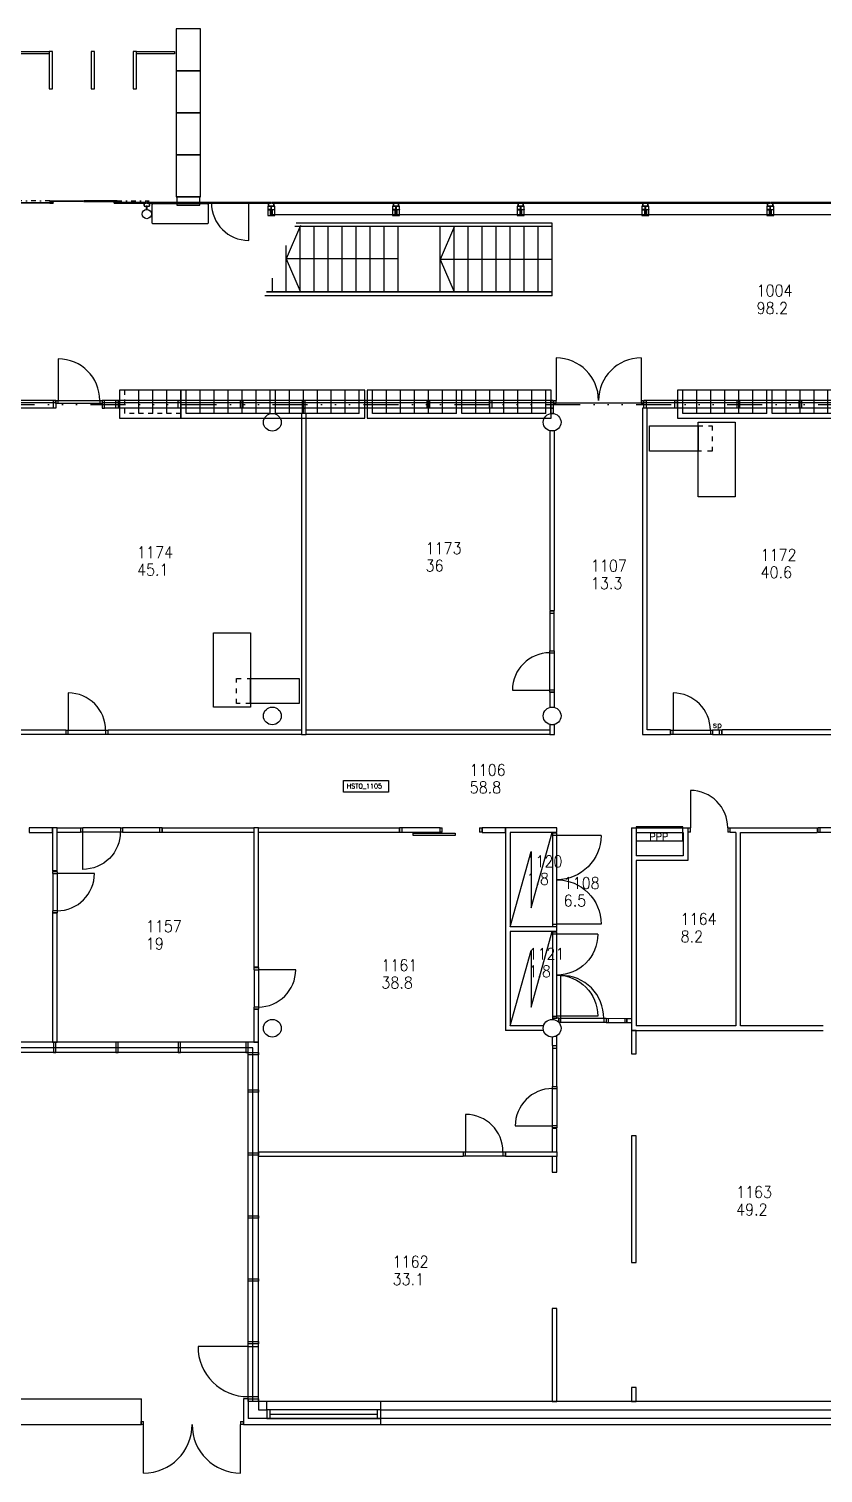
# Model space of a CAD drawing. Extents: x -405 to 153606, y -6935 to 69332.
# Drawn here: x 72780 to 89810, y -1445 to 29541 of the extents above; entities that cross this region are included whole.
import ezdxf

# ---------------------------------------------------------------- set-up
doc = ezdxf.new("R2010")
doc.units = 0
doc.header["$LTSCALE"] = 100
doc.header["$MEASUREMENT"] = 0
for name, pattern in [('KEL', [2.25, 1, -1.25]), ('KL', [2, 1, -1]), ('PALOALUE', [13, 5, -2, 0, -2, 0, -2, 0, -2]), ('PKL', [3, 1, -1, 0, -1])]:
    doc.linetypes.add(name, pattern=pattern)
doc.layers.get('0').update_dxf_attribs({"linetype": 'CONTINUOUS'})
for name, color, linetype in [('ART1100T0', 7, 'CONTINUOUS'), ('ART1100T3', 7, 'CONTINUOUS'), ('ART1100TB', 7, 'CONTINUOUS'), ('M00402', 7, 'CONTINUOUS'), ('M06001', 7, 'CONTINUOUS'), ('M06037', 8, 'CONTINUOUS'), ('M06041', 8, 'CONTINUOUS'), ('M06051', 3, 'CONTINUOUS'), ('m06080', 7, 'CONTINUOUS'), ('M06081', 8, 'CONTINUOUS'), ('M06203T', 3, 'CONTINUOUS'), ('PALOOS', 1, 'PALOALUE')]:
    doc.layers.add(name, color=color, linetype=linetype)
doc.styles.add('ROMANS', font='romans.shx')
doc.styles.get("Standard").update_dxf_attribs({"font": 'simplex.shx'})

# ---------------------------------------------------------------- blocks, each defined once
blk = doc.blocks.new('SALAMA')
at = {"layer": 'M00402'}
blk.add_lwpolyline([(0, 0), (0.5, 0.8), (0.5, 0.2), (1, 1)], dxfattribs=at)
blk = doc.blocks.new('KRF020')
for p, q in [((0.025, 0.475), (0.025, 0)), ((0.975, 0.475), (0.975, 0))]:
    blk.add_line(p, q)
for centre, start, end in [((0.025, 0), 0, 90), ((0.975, 0), 90, 180)]:
    blk.add_arc(centre, 0.475, start, end)
blk = doc.blocks.new('KRF010')
blk.add_line((0.05, 0.9), (0.05, 0))
blk.add_arc((0.05, 0), 0.9, 0, 90)
blk = doc.blocks.new('rephylly')
for p, q in [((-3860, -280), (-3860, 220)), ((-3560, -280), (-3560, 220)), ((-3260, -280), (-3260, 220)), ((-2960, -280), (-2960, 220)), ((-2660, -280), (-2660, 220)), ((-2360, -280), (-2360, 220)), ((-2060, -280), (-2060, 220)), ((-1945, -280), (-1945, 220)), ((-1645, -280), (-1645, 220)), ((-1345, -280), (-1345, 220)), ((-1045, -280), (-1045, 220)), ((-745, -280), (-745, 220)), ((-445, -280), (-445, 220)), ((-145, -280), (-145, 220)), ((-2060, -280), (-3860, -280)), ((-145, -280), (-1945, -280))]:
    blk.add_line(p, q)
blk.add_lwpolyline([(-3975, 220), (-3975, -380), (-30, -380), (-30, 220)], close=True)
blk = doc.blocks.new('KAF0IK')
for p, q in [((0, -1), (0, 0)), ((0, 0), (0.05, 0)), ((0.05, -1), (0.05, 0)), ((0.95, 0), (0.95, -1)), ((0.95, 0), (1, 0)), ((1, 0), (1, -1)), ((0.05, -1), (0, -1)), ((1, -1), (0.95, -1))]:
    blk.add_line(p, q)
blk = doc.blocks.new('KYFPIK')
for p, q in [((0, -1), (0, 0)), ((0, 0), (0.025, 0)), ((0.025, -1), (0.025, 0)), ((0.975, 0), (0.975, -1)), ((0.975, 0), (1, 0)), ((1, 0), (1, -1)), ((0.025, -1), (0, -1)), ((1, -1), (0.975, -1))]:
    blk.add_line(p, q)
blk = doc.blocks.new('KAFPIK')
for p, q in [((0, -1), (0, 0)), ((0, 0), (0.025, 0)), ((0.025, -1), (0.025, 0)), ((0.975, 0), (0.975, -1)), ((0.975, 0), (1, 0)), ((1, 0), (1, -1)), ((0.025, -1), (0, -1)), ((1, -1), (0.975, -1))]:
    blk.add_line(p, q)
blk = doc.blocks.new('KYF0IK')
for p, q in [((0, -1), (0, 0)), ((0, 0), (0.05, 0)), ((0.05, -1), (0.05, 0)), ((0.95, 0), (0.95, -1)), ((0.95, 0), (1, 0)), ((1, 0), (1, -1)), ((0.05, -1), (0, -1)), ((1, -1), (0.95, -1))]:
    blk.add_line(p, q)
blk = doc.blocks.new('aioa_huone')
at = {"layer": 'ART1100T0', "width": 0.9}
blk.add_attdef('HNENUM', (56, 73), '', height=250, dxfattribs=at)
at = {"layer": 'ART1100T3', "width": 0.9}
blk.add_attdef('HNEALA', (56, -302), '', height=250, dxfattribs=at)

msp = doc.modelspace()

# ---------------------------------------------------------------- linework, layer by layer
at = {"layer": 'M00402'}
for p, q in [((66615, 145), (75191, 145)), ((75191, -405), (75191, 145)), ((66615, -405), (75191, -405))]:
    msp.add_line(p, q, dxfattribs=at)
at = {"layer": 'M06001'}
for p, q in [((77970, 25804), (77970, 25818)), ((77980, 25804), (77980, 25818)), ((80645, 25804), (80645, 25818)), ((80655, 25804), (80655, 25818)), ((83320, 25804), (83320, 25818)), ((83330, 25804), (83330, 25818)), ((85995, 25804), (85995, 25818)), ((86005, 25804), (86005, 25818)), ((88670, 25804), (88670, 25818)), ((88680, 25804), (88680, 25818)), ((77995, 25559), (80630, 25559)), ((80670, 25559), (83305, 25559)), ((83345, 25559), (85980, 25559)), ((86020, 25559), (88655, 25559)), ((88695, 25559), (91330, 25559)), ((84050, 15300), (83950, 15300)), ((86538, 14400), (86538, 14500)), ((87648, 14400), (87648, 14500)), ((84100, 12400), (83000, 12400)), ((83000, 12400), (83000, 8050)), ((84100, 12300), (84100, 12400)), ((85700, 12400), (85700, 8050)), ((87820, 12300), (87820, 12400)), ((87820, 12400), (89685, 12400)), ((89685, 12400), (89685, 12300)), ((83100, 12300), (83100, 10275)), ((84100, 12300), (83100, 12300)), ((85800, 12300), (85800, 11800)), ((87940, 12300), (87820, 12300)), ((87940, 12300), (87940, 8150)), ((88040, 8150), (88040, 12300)), ((88040, 12300), (89685, 12300)), ((73385, 11475), (73285, 11475)), ((85800, 11700), (85800, 8150)), ((73385, 10565), (73285, 10565)), ((84100, 10275), (83100, 10275)), ((84100, 10175), (84100, 10275)), ((84100, 10175), (83100, 10175)), ((83100, 10175), (83100, 8150)), ((77700, 9410), (77600, 9410)), ((77700, 8500), (77600, 8500)), ((83817, 8150), (83100, 8150)), ((84100, 8314), (84008, 8314)), ((84008, 8314), (84008, 8290)), ((84145, 8314), (84100, 8314)), ((84145, 8314), (84145, 8223)), ((87940, 8150), (85800, 8150)), ((89810, 8150), (88040, 8150)), ((83817, 8050), (83000, 8050)), ((85700, 8050), (89810, 8050)), ((82090, 5450), (82090, 5350)), ((83000, 5450), (83000, 5350)), ((85700, 3070), (85800, 3070)), ((77480, 1268), (77700, 1268)), ((77480, 195), (77700, 195)), ((77480, 145), (77480, -275)), ((80325, 90), (77700, 90)), ((80325, -90), (80325, 90)), ((80325, -275), (77480, -275)), ((77955, -183), (80250, -183)), ((80325, -405), (80325, -275))]:
    msp.add_line(p, q, dxfattribs=at)
for points in [[(72300, 29055), (73217, 29055), (73217, 29005), (72300, 29005)], [(73217, 28255), (73287, 28255), (73287, 29055), (73217, 29055)], [(74117, 28255), (74187, 28255), (74187, 29055), (74117, 29055)], [(75017, 28255), (75087, 28255), (75087, 29055), (75017, 29055)], [(75087, 29055), (75903, 29055), (75902, 29005), (75087, 29005)], [(73275, 25804), (72605, 25804), (72605, 25818), (73275, 25818)], [(73945, 25838), (73226, 25838), (73226, 25853), (73945, 25853)], [(73955, 25838), (74674, 25838), (74674, 25853), (73955, 25853)], [(74625, 25804), (75303, 25804), (75303, 25818), (74625, 25818)], [(75313, 25804), (77970, 25804), (77970, 25818), (75313, 25818)], [(77965, 25559), (77985, 25559), (77985, 25739), (77965, 25739)], [(77980, 25804), (80645, 25804), (80645, 25818), (77980, 25818)], [(80640, 25559), (80660, 25559), (80660, 25739), (80640, 25739)], [(80655, 25804), (83320, 25804), (83320, 25818), (80655, 25818)], [(83315, 25559), (83335, 25559), (83335, 25739), (83315, 25739)], [(83330, 25804), (85995, 25804), (85995, 25818), (83330, 25818)], [(85990, 25559), (86010, 25559), (86010, 25739), (85990, 25739)], [(86005, 25804), (88670, 25804), (88670, 25818), (86005, 25818)], [(88665, 25559), (88685, 25559), (88685, 25739), (88665, 25739)], [(88680, 25804), (91345, 25804), (91345, 25818), (88680, 25818)], [(77965, 25559), (77985, 25559), (77985, 25559), (77965, 25559)], [(80640, 25559), (80660, 25559), (80660, 25559), (80640, 25559)], [(83315, 25559), (83335, 25559), (83335, 25559), (83315, 25559)], [(85990, 25559), (86010, 25559), (86010, 25559), (85990, 25559)], [(88665, 25559), (88685, 25559), (88685, 25559), (88665, 25559)], [(73310, 21400), (73310, 21570), (73360, 21570), (73360, 21400)], [(74400, 21400), (74400, 21570), (74350, 21570), (74350, 21400)], [(74645, 21400), (74645, 21570), (74695, 21570), (74695, 21400)], [(75980, 21400), (75980, 21570), (76030, 21570), (76030, 21400)], [(77315, 21400), (77315, 21570), (77365, 21570), (77365, 21400)], [(78650, 21400), (78650, 21570), (78700, 21570), (78700, 21400)], [(78650, 21290), (78650, 21400), (78700, 21400), (78700, 21290)], [(79985, 21400), (79985, 21570), (80035, 21570), (80035, 21400)], [(81320, 21400), (81320, 21570), (81370, 21570), (81370, 21400)], [(82655, 21400), (82655, 21570), (82705, 21570), (82705, 21400)], [(83975, 21400), (83975, 21570), (84025, 21570), (84025, 21400)], [(83975, 21290), (83975, 21400), (84025, 21400), (84025, 21290)], [(85963, 21400), (85963, 21570), (86013, 21570), (86013, 21400)], [(86630, 21400), (86630, 21570), (86680, 21570), (86680, 21400)], [(87965, 21400), (87965, 21570), (88015, 21570), (88015, 21400)], [(89300, 21400), (89300, 21570), (89350, 21570), (89350, 21400)], [(78725, 14400), (78725, 21290), (78625, 21290), (78625, 14400)], [(84050, 17063), (84050, 20917), (83950, 20917), (83950, 17063)], [(83950, 14990), (84050, 14990), (84050, 15300), (83950, 15300)], [(83950, 14400), (84050, 14400), (84050, 14610), (83950, 14610)], [(73570, 14400), (68320, 14400), (68320, 14500), (73570, 14500)], [(78625, 14400), (74480, 14400), (74480, 14500), (78625, 14500)], [(83950, 14400), (78725, 14400), (78725, 14500), (83950, 14500)], [(72785, 12401), (72785, 12301), (73285, 12301), (73285, 12401)], [(73885, 12401), (73885, 12301), (73385, 12301), (73385, 12401)], [(77600, 12400), (77600, 12300), (75645, 12301), (75645, 12401)], [(80720, 12400), (80720, 12300), (77700, 12300), (77700, 12400)], [(82500, 12400), (82500, 12300), (83000, 12300), (83000, 12400)], [(73310, 7800), (73310, 7580), (73360, 7580), (73360, 7800)], [(74645, 7800), (74645, 7580), (74695, 7580), (74695, 7800)], [(75980, 7800), (75980, 7580), (76030, 7580), (76030, 7800)], [(77430, 7800), (77430, 7580), (77480, 7580), (77480, 7800)], [(84000, 7730), (84100, 7730), (84100, 7938), (84000, 7910)], [(85700, 7550), (85800, 7550), (85800, 8050), (85700, 8050)], [(77700, 7530), (77480, 7530), (77480, 7580), (77700, 7580)], [(77700, 6725), (77480, 6725), (77480, 6775), (77700, 6775)], [(84000, 5450), (84100, 5450), (84100, 5950), (84000, 5950)], [(85700, 3070), (85800, 3070), (85800, 5790), (85700, 5790)], [(77700, 5375), (77480, 5375), (77480, 5425), (77700, 5425)], [(84000, 5011), (84100, 5011), (84100, 5350), (84000, 5350)], [(77700, 4025), (77480, 4025), (77480, 4075), (77700, 4075)], [(77700, 2675), (77480, 2675), (77480, 2725), (77700, 2725)], [(84000, 90), (84100, 90), (84100, 2090), (84000, 2090)], [(77700, 1325), (77480, 1325), (77480, 1375), (77700, 1375)], [(85700, 90), (85800, 90), (85800, 390), (85700, 390)], [(77700, 90), (77480, 90), (77480, 145), (77700, 145)], [(77700, -90), (77880, -90), (77880, 90), (77700, 90)], [(77880, -275), (80325, -275), (80325, -90), (77880, -90)], [(77955, -90), (77880, -90), (77880, -275), (77955, -275)], [(80325, -90), (80250, -90), (80250, -275), (80325, -275)]]:
    msp.add_lwpolyline(points, close=True, dxfattribs=at)
for points in [[(75253, 25749), (75253, 25804), (75253, 25739), (75363, 25739), (75363, 25804), (75363, 25749)], [(75318, 25669), (75318, 25739), (75298, 25739), (75298, 25669)], [(77895, 25818), (77970, 25818)], [(77895, 25804), (77970, 25804)], [(77920, 25749), (77920, 25804), (77920, 25739), (78030, 25739), (78030, 25804), (78030, 25749)], [(78055, 25818), (77980, 25818)], [(78055, 25804), (77980, 25804)], [(80570, 25818), (80645, 25818)], [(80570, 25804), (80645, 25804)], [(80595, 25749), (80595, 25804), (80595, 25739), (80705, 25739), (80705, 25804), (80705, 25749)], [(80730, 25818), (80655, 25818)], [(80730, 25804), (80655, 25804)], [(83245, 25818), (83320, 25818)], [(83245, 25804), (83320, 25804)], [(83270, 25749), (83270, 25804), (83270, 25739), (83380, 25739), (83380, 25804), (83380, 25749)], [(83405, 25818), (83330, 25818)], [(83405, 25804), (83330, 25804)], [(85920, 25818), (85995, 25818)], [(85920, 25804), (85995, 25804)], [(85945, 25749), (85945, 25804), (85945, 25739), (86055, 25739), (86055, 25804), (86055, 25749)], [(86080, 25818), (86005, 25818)], [(86080, 25804), (86005, 25804)], [(88595, 25818), (88670, 25818)], [(88595, 25804), (88670, 25804)], [(88620, 25749), (88620, 25804), (88620, 25739), (88730, 25739), (88730, 25804), (88730, 25749)], [(88755, 25818), (88680, 25818)], [(88755, 25804), (88680, 25804)], [(73360, 21520), (67675, 21520)], [(73360, 21570), (67725, 21570)], [(73360, 21400), (67725, 21400)], [(84025, 21520), (74350, 21520)], [(84025, 21570), (74400, 21570)], [(84025, 21400), (74400, 21400)], [(86538, 14500), (86038, 14500), (86038, 21400), (85938, 21400), (85938, 14400), (86538, 14400)], [(90685, 21570), (85963, 21570)], [(90685, 21520), (85963, 21520)], [(90685, 21400), (85963, 21400)], [(96285, 14500), (87648, 14500)], [(87648, 14400), (97385, 14400)], [(73385, 11475), (73385, 12400), (73285, 12400), (73285, 11475)], [(77700, 9410), (77700, 12400), (77600, 12400), (77600, 9410)], [(85700, 12400), (86910, 12400), (86910, 11700), (85800, 11700)], [(85800, 12300), (86810, 12300), (86810, 11800), (85800, 11800)], [(73285, 10565), (73285, 7800), (73385, 7800), (73385, 10565)], [(77600, 8500), (77600, 7800), (77700, 7800), (77700, 8500)], [(77700, 90), (77700, 7800), (66300, 7800), (66300, 90)], [(77580, 90), (77580, 7680), (66420, 7680), (66420, 145)], [(77480, 145), (77480, 7580), (66520, 7580), (66520, 145)], [(82090, 5350), (77700, 5350), (77700, 5450), (82090, 5450)], [(83000, 5450), (84100, 5450), (84100, 5350), (83000, 5350)], [(77480, 145), (77385, 145), (77385, -405), (80325, -405)], [(80325, -405), (90615, -405), (90615, 145), (90485, 145), (90485, -275), (80325, -275)], [(80325, -90), (90300, -90), (90300, 90), (80325, 90)]]:
    msp.add_lwpolyline(points, dxfattribs=at)
for points in [[(77900, 25669), (77900, 25663, 0.409111), (77904, 25659), (77944, 25659, -0.414214), (77955, 25648), (77955, 25544, 0.409111), (77959, 25540), (77965, 25539), (77965, 25669)], [(78050, 25669), (78050, 25663, -0.409111), (78046, 25659), (78006, 25659, 0.414214), (77995, 25648), (77995, 25544, -0.409111), (77991, 25540), (77985, 25539), (77985, 25669)], [(80575, 25669), (80575, 25663, 0.409111), (80579, 25659), (80619, 25659, -0.414214), (80630, 25648), (80630, 25544, 0.409111), (80634, 25540), (80640, 25539), (80640, 25669)], [(80725, 25669), (80725, 25663, -0.409111), (80721, 25659), (80681, 25659, 0.414214), (80670, 25648), (80670, 25544, -0.409111), (80666, 25540), (80660, 25539), (80660, 25669)], [(83250, 25669), (83250, 25663, 0.409111), (83254, 25659), (83294, 25659, -0.414214), (83305, 25648), (83305, 25544, 0.409111), (83309, 25540), (83315, 25539), (83315, 25669)], [(83400, 25669), (83400, 25663, -0.409111), (83396, 25659), (83356, 25659, 0.414214), (83345, 25648), (83345, 25544, -0.409111), (83341, 25540), (83335, 25539), (83335, 25669)], [(85925, 25669), (85925, 25663, 0.409111), (85929, 25659), (85969, 25659, -0.414214), (85980, 25648), (85980, 25544, 0.409111), (85984, 25540), (85990, 25539), (85990, 25669)], [(86075, 25669), (86075, 25663, -0.409111), (86071, 25659), (86031, 25659, 0.414214), (86020, 25648), (86020, 25544, -0.409111), (86016, 25540), (86010, 25539), (86010, 25669)], [(88600, 25669), (88600, 25663, 0.409111), (88604, 25659), (88644, 25659, -0.414214), (88655, 25648), (88655, 25544, 0.409111), (88659, 25540), (88665, 25539), (88665, 25669)], [(88750, 25669), (88750, 25663, -0.409111), (88746, 25659), (88706, 25659, 0.414214), (88695, 25648), (88695, 25544, -0.409111), (88691, 25540), (88685, 25539), (88685, 25669)]]:
    msp.add_lwpolyline(points, format="xyb", close=True, dxfattribs=at)
at = {"layer": 'M06001', "flags": 128}
for points in [[(85600, 8220), (85601, 8311), (85700, 8311)], [(85600, 8220), (85700, 8220)]]:
    msp.add_lwpolyline(points, dxfattribs=at)
at = {"layer": 'M06001'}
for centre, radius in [((75308, 25569), 100), ((78000, 21100), 190), ((84000, 21100), 190), ((78000, 14800), 190), ((84000, 14800), 190), ((78000, 8100), 190), ((84000, 8100), 190)]:
    msp.add_circle(centre, radius, dxfattribs=at)
at = {"layer": 'M06037'}
for p, q in [((78480, 25310), (84000, 25310)), ((78510, 25380), (84000, 25380)), ((78600, 23900), (78600, 25310)), ((78900, 23900), (78900, 25310)), ((79200, 23900), (79200, 25310)), ((79500, 23900), (79500, 25310)), ((79800, 23900), (79800, 25310)), ((80100, 23900), (80100, 25310)), ((80400, 23900), (80400, 25310)), ((80700, 23900), (80700, 25310)), ((81600, 23900), (81600, 25310)), ((81900, 23900), (81900, 25310)), ((82200, 23900), (82200, 25310)), ((82500, 23900), (82500, 25310)), ((82800, 23900), (82800, 25310)), ((83100, 23900), (83100, 25310)), ((83400, 23900), (83400, 25310)), ((83700, 23900), (83700, 25310)), ((84000, 23810), (84000, 25370)), ((78300, 23900), (78300, 24890)), ((80700, 24605), (78300, 24605)), ((84000, 24590), (81600, 24590)), ((78000, 23900), (78000, 24190)), ((77876, 23900), (84000, 23900)), ((84000, 23900), (77876, 23900)), ((84000, 23810), (77837, 23810)), ((85963, 21510), (84025, 21510))]:
    msp.add_line(p, q, dxfattribs=at)
for points in [[(77900, 25539), (78050, 25539), (78050, 25739), (77900, 25739)], [(80575, 25539), (80725, 25539), (80725, 25739), (80575, 25739)], [(83250, 25539), (83400, 25539), (83400, 25739), (83250, 25739)], [(85925, 25539), (86075, 25539), (86075, 25739), (85925, 25739)], [(88600, 25539), (88750, 25539), (88750, 25739), (88600, 25739)]]:
    msp.add_lwpolyline(points, close=True, dxfattribs=at)
for points in [[(78604, 25325), (78300, 24605), (78600, 23915)], [(81904, 25310), (81600, 24590), (81900, 23900)]]:
    msp.add_lwpolyline(points, dxfattribs=at)
at = {"layer": 'M06041', "linetype": 'PKL'}
for p, q in [((73226, 25853), (72551, 25853)), ((74674, 25853), (75357, 25853))]:
    msp.add_line(p, q, dxfattribs=at)
at = {"layer": 'M06051'}
for p, q in [((73360, 21500), (73360, 21570)), ((73360, 21570), (73409, 21570)), ((73409, 21500), (73360, 21500)), ((73409, 21500), (73409, 21570)), ((73409, 21570), (74300, 21570)), ((74300, 21500), (73409, 21500)), ((74300, 21570), (74300, 21500)), ((74300, 21570), (74350, 21570)), ((74350, 21500), (74300, 21500)), ((74350, 21570), (74350, 21500)), ((83950, 17007), (84042, 17007)), ((83950, 16200), (84042, 16200)), ((83950, 16155), (83950, 16200)), ((83950, 16155), (84042, 16155)), ((83950, 15354), (83950, 16155)), ((84042, 16200), (84042, 16155)), ((84042, 16155), (84042, 15354)), ((83950, 15310), (83950, 15354)), ((84042, 15354), (83950, 15354)), ((84042, 15310), (83950, 15310)), ((84042, 15354), (84042, 15310)), ((73580, 14400), (73580, 14492)), ((73580, 14492), (73625, 14492)), ((73625, 14400), (73580, 14400)), ((73625, 14400), (73625, 14492)), ((73625, 14492), (74426, 14492)), ((74426, 14400), (73625, 14400)), ((74426, 14492), (74426, 14400)), ((74426, 14492), (74470, 14492)), ((74470, 14400), (74426, 14400)), ((74470, 14492), (74470, 14400)), ((86548, 14400), (86548, 14492)), ((86548, 14492), (86592, 14492)), ((86592, 14400), (86548, 14400)), ((86592, 14400), (86592, 14492)), ((86592, 14492), (87393, 14492)), ((87393, 14400), (86592, 14400)), ((87393, 14492), (87393, 14400)), ((87393, 14492), (87438, 14492)), ((87438, 14400), (87393, 14400)), ((87438, 14492), (87438, 14400)), ((87588, 14400), (87588, 14492)), ((73895, 12309), (73895, 12401)), ((73895, 12401), (73940, 12401)), ((73940, 12309), (73940, 12401)), ((74741, 12401), (73940, 12401)), ((74741, 12401), (74741, 12309)), ((74741, 12401), (74785, 12401)), ((74785, 12401), (74785, 12309)), ((75585, 12309), (75585, 12401)), ((80780, 12400), (80780, 12308)), ((89745, 12308), (89745, 12400)), ((73940, 12309), (73895, 12309)), ((74741, 12309), (73940, 12309)), ((74785, 12309), (74741, 12309)), ((84100, 12285), (84008, 12285)), ((84008, 12285), (84008, 12235)), ((84100, 12235), (84008, 12235)), ((84008, 12235), (84008, 10335)), ((84100, 12235), (84100, 12285)), ((84100, 10335), (84100, 12235)), ((73293, 11465), (73385, 11465)), ((73293, 11420), (73293, 11465)), ((73293, 11420), (73385, 11420)), ((73293, 11420), (73293, 10619)), ((73385, 11465), (73385, 11420)), ((73385, 11420), (73385, 10619)), ((73293, 10575), (73293, 10619)), ((73385, 10619), (73293, 10619)), ((73385, 10575), (73293, 10575)), ((73385, 10619), (73385, 10575)), ((84008, 10335), (84100, 10335)), ((84008, 10335), (84008, 10285)), ((84008, 10285), (84100, 10285)), ((84100, 10285), (84100, 10335)), ((84100, 10164), (84008, 10164)), ((84008, 10164), (84008, 10118)), ((84100, 10118), (84008, 10118)), ((84008, 10118), (84008, 8360)), ((84100, 10118), (84100, 10164)), ((84100, 8360), (84100, 10118)), ((77608, 9400), (77700, 9400)), ((77608, 9356), (77608, 9400)), ((77608, 9356), (77700, 9356)), ((77608, 9356), (77608, 8555)), ((77700, 9400), (77700, 9356)), ((77700, 9356), (77700, 8555)), ((84189, 8314), (84189, 9235)), ((77608, 8510), (77608, 8555)), ((77700, 8555), (77608, 8555)), ((77700, 8510), (77608, 8510)), ((77700, 8555), (77700, 8510)), ((84008, 8360), (84100, 8360)), ((84008, 8360), (84008, 8314)), ((84008, 8314), (84100, 8314)), ((84100, 8314), (84100, 8360)), ((84145, 8222), (84145, 8314)), ((84145, 8314), (84189, 8314)), ((84189, 8222), (84145, 8222)), ((84189, 8222), (84189, 8314)), ((84189, 8314), (85110, 8314)), ((85110, 8222), (84189, 8222)), ((85110, 8314), (85110, 8222)), ((85110, 8314), (85155, 8314)), ((85155, 8222), (85110, 8222)), ((85155, 8314), (85155, 8222)), ((85155, 8314), (85600, 8311)), ((85155, 8222), (85600, 8220)), ((85199, 8314), (85199, 8222)), ((85556, 8312), (85556, 8220)), ((85600, 8312), (85600, 8220)), ((84008, 7670), (84100, 7670)), ((84008, 6850), (84100, 6850)), ((84008, 6806), (84008, 6850)), ((84100, 6850), (84100, 6806)), ((84008, 6806), (84100, 6806)), ((84008, 6005), (84008, 6806)), ((84100, 6806), (84100, 6005)), ((84008, 5960), (84008, 6005)), ((84100, 6005), (84008, 6005)), ((84100, 5960), (84008, 5960)), ((84100, 6005), (84100, 5960)), ((82100, 5358), (82100, 5450)), ((82100, 5450), (82145, 5450)), ((82145, 5358), (82100, 5358)), ((82145, 5358), (82145, 5450)), ((82145, 5450), (82946, 5450)), ((82946, 5358), (82145, 5358)), ((82946, 5450), (82946, 5358)), ((82946, 5450), (82990, 5450)), ((82990, 5358), (82946, 5358)), ((82990, 5450), (82990, 5358))]:
    msp.add_line(p, q, dxfattribs=at)
for points in [[(83950, 16200), (84042, 16200), (84042, 17050), (83950, 17050)], [(87438, 14400), (87638, 14400), (87638, 14492), (87438, 14492)], [(75635, 12309), (75635, 12401), (74785, 12401), (74785, 12309)], [(81600, 12308), (81600, 12400), (80730, 12400), (80730, 12308)], [(90545, 12308), (90545, 12400), (89695, 12400), (89695, 12308)], [(81020, 12283), (81920, 12283), (81920, 12233), (81020, 12233)], [(84008, 6850), (84100, 6850), (84100, 7720), (84008, 7720)]]:
    msp.add_lwpolyline(points, close=True, dxfattribs=at)
msp.add_lwpolyline([(77480, 1268), (76406, 1268, 0.414214), (77480, 195)], format="xyb", dxfattribs=at)
msp.add_arc((84200, 8325), 906, 359.2919, 90.6895, dxfattribs=at)
at = {"layer": 'm06080', "linetype": 'KL'}
for p, q in [((74835, 21290), (74835, 21790)), ((76035, 21290), (74835, 21290))]:
    msp.add_line(p, q, dxfattribs=at)
at = {"layer": 'm06080'}
for p, q in [((75135, 21290), (75135, 21790)), ((75435, 21290), (75435, 21790)), ((75735, 21290), (75735, 21790))]:
    msp.add_line(p, q, dxfattribs=at)
for points in [[(75935, 28641), (76459, 28641), (76459, 29541), (75935, 29541)], [(75935, 27741), (76459, 27741), (76459, 28641), (75935, 28641)], [(75935, 26841), (76459, 26841), (76459, 27741), (75935, 27741)], [(75935, 25941), (76459, 25941), (76459, 26841), (75935, 26841)], [(75952, 25758), (76442, 25758), (76442, 25941), (75952, 25941)], [(74720, 21790), (74720, 21190), (76035, 21190), (76035, 21790)], [(87928, 19502), (87128, 19502), (87128, 21102), (87928, 21102)], [(87128, 20481), (86088, 20481), (86088, 21021), (87128, 21021)], [(76735, 16585), (77535, 16585), (77535, 14985), (76735, 14985)], [(77535, 15606), (78575, 15606), (78575, 15066), (77535, 15066)]]:
    msp.add_lwpolyline(points, close=True, dxfattribs=at)
msp.add_lwpolyline([(75445, 25791), (76602, 25791, -0.414214), (76622, 25771), (76622, 25378, -0.414214), (76602, 25358), (75445, 25358, -0.414214), (75425, 25378), (75425, 25771, -0.414214)], format="xyb", close=True, dxfattribs=at)
at = {"layer": 'm06080', "linetype": 'KEL'}
for points in [[(87128, 21021), (87428, 21021), (87428, 20481), (87128, 20481)], [(77535, 15066), (77235, 15066), (77235, 15606), (77535, 15606)]]:
    msp.add_lwpolyline(points, close=True, dxfattribs=at)
at = {"layer": 'M06081'}
msp.add_lwpolyline([(85800, 12120), (86800, 12120), (86800, 12420), (85800, 12420)], close=True, dxfattribs=at)
at = {"layer": 'M06203T', "flags": 128}
msp.add_lwpolyline([(79525, 13167), (79525, 13414), (80489, 13414), (80489, 13167)], close=True, dxfattribs=at)
at = {"layer": 'PALOOS', "linetype": 'PALOALUE', "ltscale": 1.5}
msp.add_lwpolyline([(61440, 21100), (64350, 21100), (64350, 21485), (110495, 21485), (110495, 16793), (109145, 16793), (109145, 13715), (110495, 13715), (110495, 9090)], dxfattribs=at)

# ---------------------------------------------------------------- block references
at = {"layer": 'ART1100TB'}
for p, values in [((88327, 23728), {'HNENUM': '1004', 'HNEALA': '98.2'}), ((75043, 18112), {'HNENUM': '1174', 'HNEALA': '45.1'}), ((81231, 18201), {'HNENUM': '1173', 'HNEALA': '36'}), ((88413, 18057), {'HNENUM': '1172', 'HNEALA': '40.6'}), ((84775, 17823), {'HNENUM': '1107', 'HNEALA': '13.3'}), ((82176, 13442), {'HNENUM': '1106', 'HNEALA': '58.8'}), ((83393, 11481), {'HNENUM': '1120', 'HNEALA': '1.8'}), ((84191, 11015), {'HNENUM': '1108', 'HNEALA': '6.5'}), ((86699, 10245), {'HNENUM': '1164', 'HNEALA': '8.2'}), ((75232, 10091), {'HNENUM': '1157', 'HNEALA': '19'}), ((83435, 9498), {'HNENUM': '1121', 'HNEALA': '1.8'}), ((80282, 9254), {'HNENUM': '1161', 'HNEALA': '38.8'}), ((87888, 4386), {'HNENUM': '1163', 'HNEALA': '49.2'}), ((80523, 2892), {'HNENUM': '1162', 'HNEALA': '33.1'})]:
    msp.add_blockref('aioa_huone', p, dxfattribs=at).add_auto_attribs(values)
at = {"layer": 'M00402', "xscale": 900.0000000024011, "yscale": 2025.000000003089, "zscale": 900.0000000024011}
for p in [(83100, 10275), (83100, 8150)]:
    msp.add_blockref('SALAMA', p, dxfattribs=at)
at = {"layer": 'M06051', "zscale": 2100}
for name, p, xscale, yscale in [('KYF0IK', (73231, 25804), 1450, -10), ('KYF0IK', (76649, 25804), 890, -10), ('KAFPIK', (84035, 21570), 1920, 70), ('KAF0IK', (86920, 12400), 890, 92), ('KYFPIK', (77375, -405), -2190, -70)]:
    msp.add_blockref(name, p, dxfattribs=dict(at, xscale=xscale, yscale=yscale))
at = {"layer": 'M06051'}
for name, p, xscale, yscale in [('KRF010', (77539, 25804), -890, -890), ('KRF010', (73360, 21570), 990, 990), ('KRF020', (84035, 21570), 1920, 1920), ('KRF010', (86920, 12400), 890, 890), ('KRF020', (77375, -405), -2190, -2190)]:
    msp.add_blockref(name, p, dxfattribs=dict(at, xscale=xscale, yscale=yscale))
for name, p, xscale, yscale, rotation in [('KRF010', (83950, 15310), 890, 890, 90), ('KRF010', (73580, 14492), 890, 890, 6.091127602303459e-11), ('KRF010', (86548, 14492), 890, 890, 6.091127602303459e-11), ('KRF010', (73895, 12309), 890, -890, 359.9999999999367), ('KRF020', (84100, 10285), -2000, 2000, 270), ('KRF010', (73385, 11465), -890, -890, 90.00000000006331), ('KRF020', (84100, 8314), -1850, 1850, 270), ('KRF010', (77700, 9400), -890, -890, 90.00000000006331), ('KRF010', (84008, 5960), 890, 890, 90), ('KRF010', (82100, 5450), 890, 890, 6.091127602303459e-11)]:
    msp.add_blockref(name, p, dxfattribs=dict(at, xscale=xscale, yscale=yscale, rotation=rotation))
at = {"layer": 'M06051', "xscale": -890, "yscale": -92, "zscale": 2100, "rotation": 6.330935775622493e-11}
msp.add_blockref('KYF0IK', (82490, 12308), dxfattribs=at)
at = {"layer": 'm06080', "linetype": 'KL'}
for p in [(80010, 21570), (84007, 21570), (90660, 21570)]:
    msp.add_blockref('rephylly', p, dxfattribs=at)

# ---------------------------------------------------------------- texts
at = {"layer": 'M06051', "style": 'ROMANS'}
msp.add_text('sp', height=125, dxfattribs=at).set_placement((87444, 14548))
at = {"layer": 'M06081', "style": 'ROMANS'}
msp.add_text('PPP', height=150, dxfattribs=at).set_placement((86084, 12138))
at = {"layer": 'M06203T'}
msp.add_text('HSTO_1105', height=100, dxfattribs=at).set_placement((79597, 13246))

doc.saveas('drawing.dxf')
